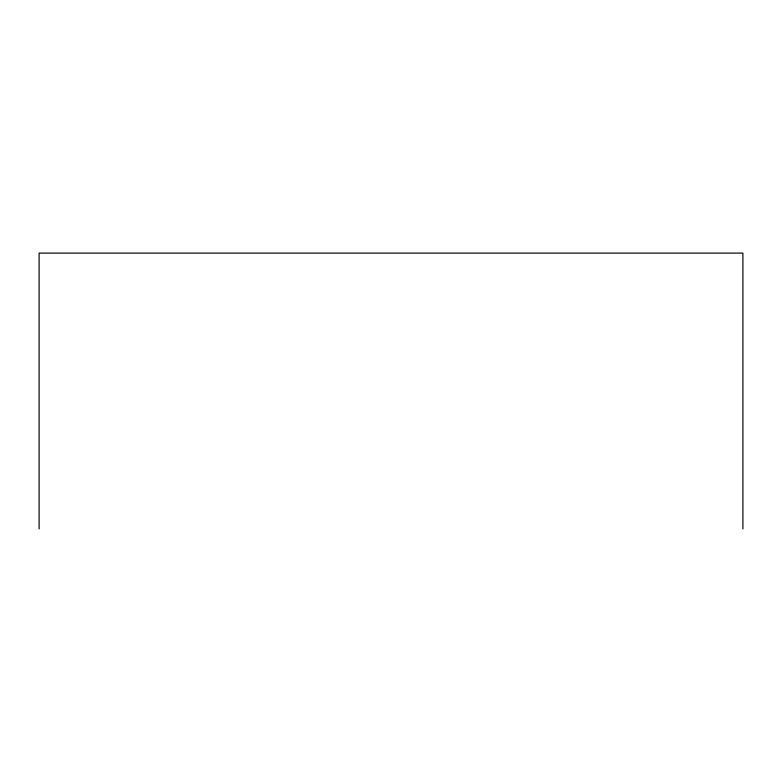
<?xml version="1.0" encoding="UTF-8"?>
<svg xmlns="http://www.w3.org/2000/svg" width="782" height="782" viewBox="0 0 782 782"><rect width="100%" height="100%" fill="white"/><g stroke="black" fill="none" stroke-linecap="round" stroke-linejoin="round"><path stroke-width="1.17" d="M742.9 528.896L742.9 253.104L39.1 253.104L39.1 528.896"/></g></svg>
